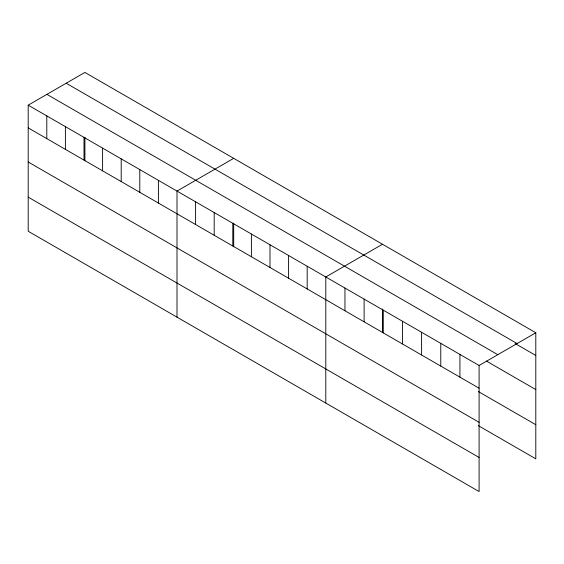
<?xml version="1.0" encoding="UTF-8"?>
<svg xmlns="http://www.w3.org/2000/svg" width="564" height="564" viewBox="0 0 564 564"><rect width="100%" height="100%" fill="white"/><g stroke="black" fill="none" stroke-linecap="round" stroke-linejoin="round"><path stroke-width="0.85" d="M28.2 105.165L479.097 365.493L479.097 491.568L28.2 231.247L28.2 105.165L84.903 72.432L535.8 332.753L535.8 458.835L478.307 425.644M233.7 158.336L176.997 191.076L176.997 317.151M382.498 244.247L325.795 276.98L325.795 403.063M479.097 365.493L535.8 332.753M66.192 83.232L517.089 343.554M515.165 343.554L535.8 355.468M46.911 94.364L497.808 354.685M486.415 361.073L535.8 389.583M28.2 127.887L479.097 388.208M478.307 391.529L535.8 424.72M28.2 161.995L479.097 422.316M28.2 197.139L479.097 457.46M459.935 354.425L459.935 377.147M440.773 343.363L440.773 366.078M421.604 332.302L421.604 355.017M402.442 321.233L402.442 343.955M383.28 310.172L383.28 332.887M382.498 308.98L382.498 332.697M364.118 299.11L364.118 321.825M344.957 288.042L344.957 310.764M307.19 266.243L307.19 288.958M288.592 255.506L288.592 278.221M269.994 244.769L269.994 267.484M251.396 234.025L251.396 256.747M233.7 223.069L233.7 246.792M232.791 223.288L232.791 246.01M214.193 212.55L214.193 235.266M195.595 201.813L195.595 224.528M158.399 180.339L158.399 203.054M139.794 169.595L139.794 192.317M121.197 158.858L121.197 181.58M102.599 148.12L102.599 170.836M84.903 137.165L84.903 160.888M84.001 137.383L84.001 160.098M65.396 126.646L65.396 149.361M46.798 115.909L46.798 138.624"/></g></svg>
